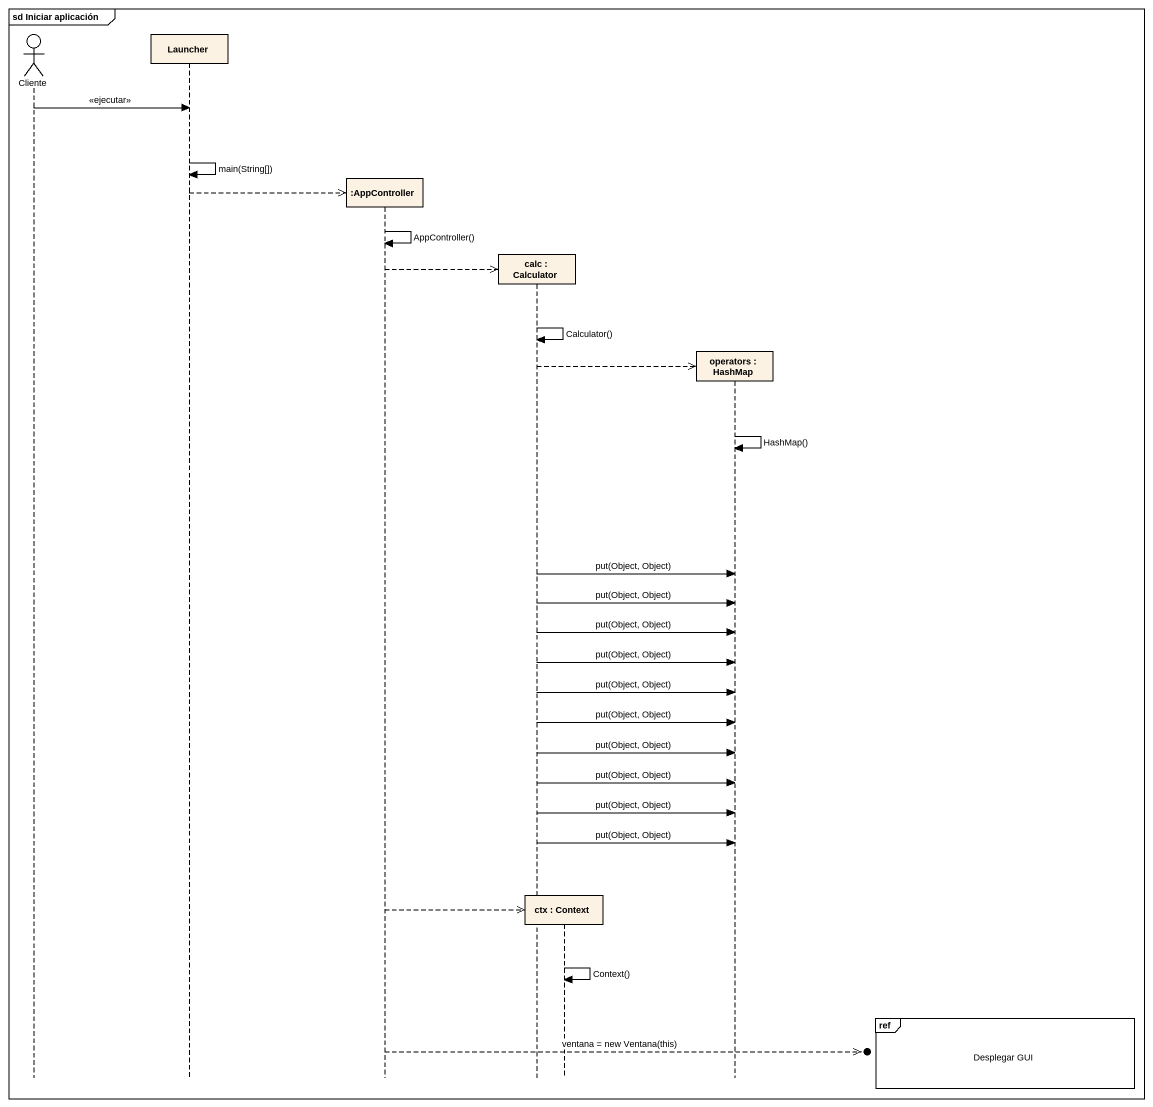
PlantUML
@startuml
mainframe sd Iniciar aplicación
hide footbox
actor Cliente
participant Launcher
participant ":AppController" as AppController
participant "calc : Calculator" as calc
participant "ctx : Context" as ctx
participant "operators : HashMap" as operators

Cliente -> Launcher : <<ejecutar>>
Launcher -> Launcher : main(String[])
Launcher -->> AppController **
AppController -> AppController : AppController()
AppController -->> calc **
calc -> calc : Calculator()
calc -->> operators **
operators -> operators : HashMap()
calc -> operators : put(Object, Object)
calc -> operators : put(Object, Object)
calc -> operators : put(Object, Object)
calc -> operators : put(Object, Object)
calc -> operators : put(Object, Object)
calc -> operators : put(Object, Object)
calc -> operators : put(Object, Object)
calc -> operators : put(Object, Object)
calc -> operators : put(Object, Object)
calc -> operators : put(Object, Object)
AppController -->> ctx **
ctx -> ctx : Context()
ref over operators : Desplegar GUI
AppController -->>o] : ventana = new Ventana(this)
@enduml
